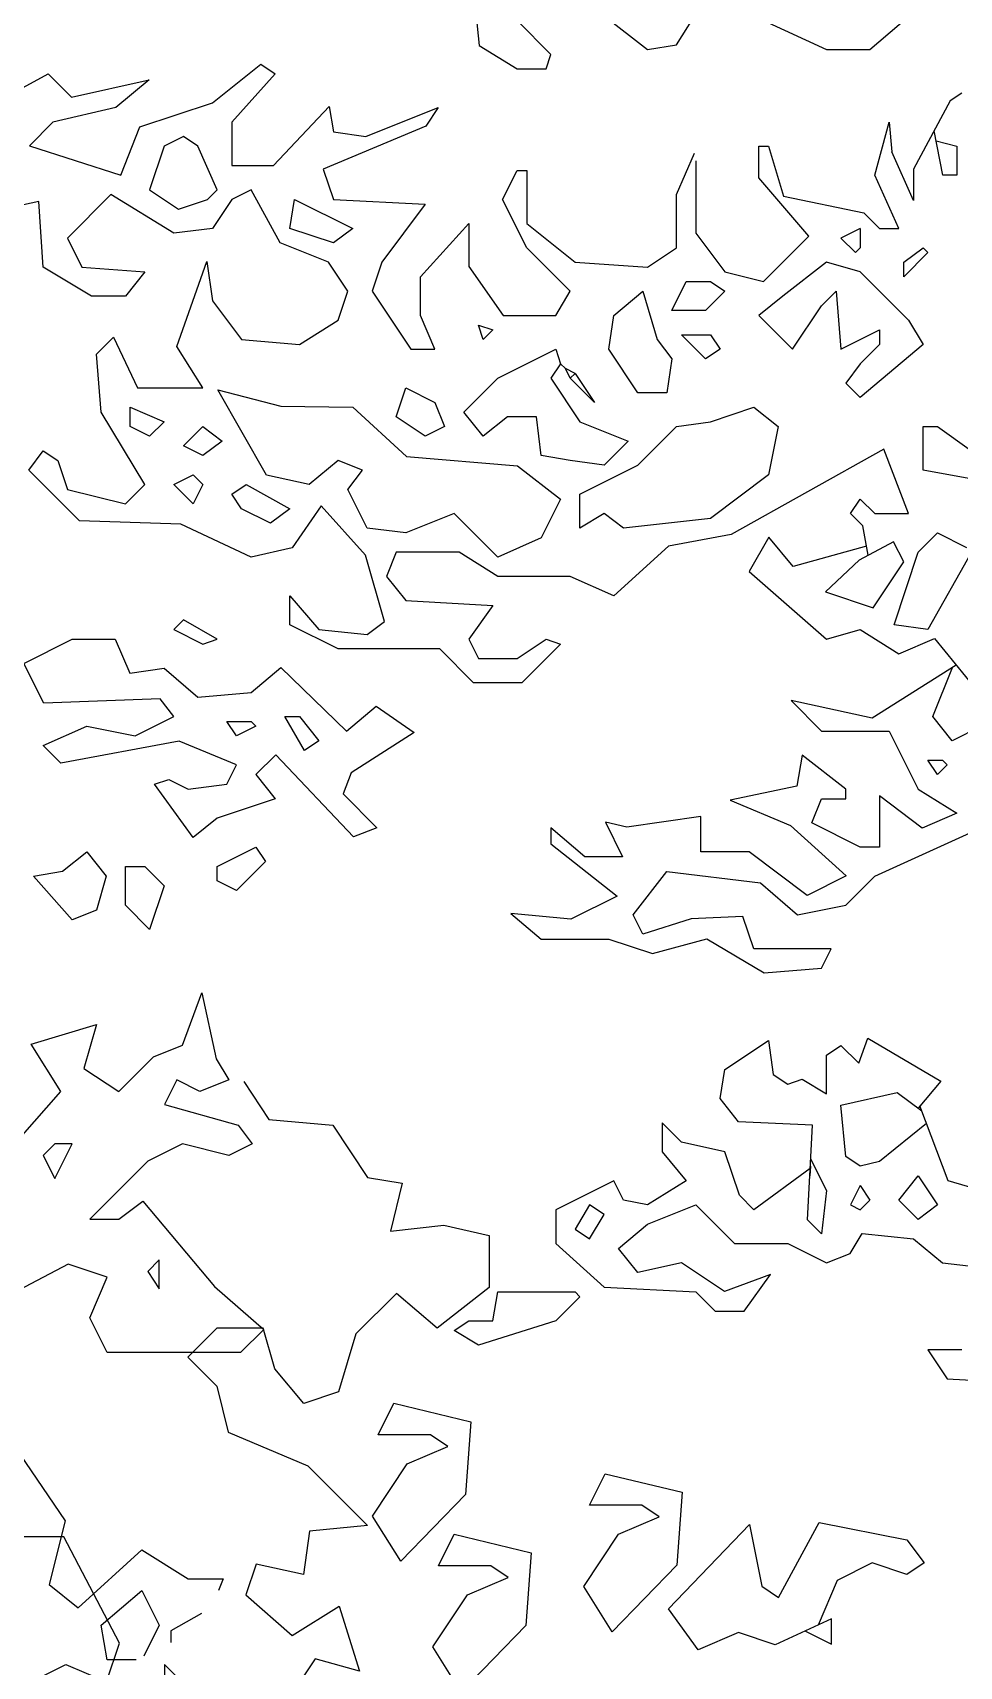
# Model space of a CAD drawing. Header units: metres. Extents: x -3.8 to 7.9, y -0.6 to 14.
# Drawn here: x 1.435 to 2.212, y 9.556 to 10.925 of the extents above; entities that cross this region are included whole.
import ezdxf

# ---------------------------------------------------------------- set-up
doc = ezdxf.new("R2010")
doc.units = ezdxf.units.M
doc.layers.add('ceco.net 88 green shadow', color=102, linetype='Continuous')
doc.layers.add('ceco.net 88 pair trees', color=7, linetype='Continuous')

msp = doc.modelspace()

# ---------------------------------------------------------------- linework, layer by layer
at = {"layer": 'ceco.net 88 green shadow', "linetype": 'Continuous'}
for p, q in [((1.5457, 10.8299), (1.5335, 10.7935)), ((1.5619, 10.838), (1.5457, 10.8299)), ((1.574, 10.8299), (1.5619, 10.838)), ((1.5902, 10.7935), (1.574, 10.8299)), ((1.5335, 10.7935), (1.5578, 10.7773)), ((1.5821, 10.7854), (1.5902, 10.7935)), ((1.5578, 10.7773), (1.5821, 10.7854)), ((1.651, 10.7611), (1.655, 10.7854)), ((1.655, 10.7854), (1.7036, 10.7611)), ((1.6874, 10.7489), (1.651, 10.7611)), ((1.7036, 10.7611), (1.6874, 10.7489)), ((2.1289, 10.7611), (2.1127, 10.753)), ((2.1289, 10.7611), (2.1289, 10.7449)), ((2.1127, 10.753), (2.1248, 10.7408)), ((2.1005, 10.7327), (2.0641, 10.7044)), ((2.1289, 10.7246), (2.1005, 10.7327)), ((2.1248, 10.7408), (2.1289, 10.7449)), ((2.1653, 10.7327), (2.1815, 10.7449)), ((2.1856, 10.7408), (2.1653, 10.7206)), ((2.1653, 10.7206), (2.1653, 10.7327)), ((2.1815, 10.7449), (2.1856, 10.7408)), ((2.1289, 10.7246), (2.1694, 10.6841)), ((1.9223, 10.6882), (1.9466, 10.7084)), ((1.9466, 10.7084), (1.9588, 10.6679)), ((1.9709, 10.6922), (1.9831, 10.7165)), ((1.9831, 10.7165), (2.0033, 10.7165)), ((2.0155, 10.7084), (1.9993, 10.6922)), ((2.0033, 10.7165), (2.0155, 10.7084)), ((2.0641, 10.7044), (2.0438, 10.6882)), ((2.0965, 10.6963), (2.1086, 10.7084)), ((2.1086, 10.7084), (2.1127, 10.6598)), ((1.9871, 10.6922), (1.9709, 10.6922)), ((1.9993, 10.6922), (1.9871, 10.6922)), ((2.0722, 10.6598), (2.0965, 10.6963)), ((1.813, 10.6679), (1.8089, 10.6801)), ((1.8089, 10.6801), (1.8211, 10.676)), ((1.9183, 10.6598), (1.9223, 10.6882)), ((2.0438, 10.6882), (2.0722, 10.6598)), ((2.1694, 10.6841), (2.1815, 10.6639)), ((1.8211, 10.676), (1.813, 10.6679)), ((1.9588, 10.6679), (1.9709, 10.6517)), ((1.9993, 10.6517), (1.979, 10.672)), ((1.979, 10.672), (2.0033, 10.672)), ((2.0033, 10.672), (2.0114, 10.6598)), ((2.1127, 10.6598), (2.1289, 10.6679)), ((2.1289, 10.6679), (2.1451, 10.676)), ((2.1815, 10.6639), (2.1289, 10.6193)), ((2.1451, 10.6639), (2.1289, 10.6477)), ((2.1451, 10.676), (2.1451, 10.6639)), ((1.8251, 10.6355), (1.8737, 10.6598)), ((1.8737, 10.6598), (1.8778, 10.6477)), ((1.9426, 10.6234), (1.9183, 10.6598)), ((1.9709, 10.6517), (1.9669, 10.6234)), ((2.0114, 10.6598), (1.9993, 10.6517)), ((1.8778, 10.6477), (1.8697, 10.6355)), ((1.8818, 10.6436), (1.8778, 10.6477)), ((1.8899, 10.6396), (1.8818, 10.6436)), ((1.8859, 10.6355), (1.8818, 10.6436)), ((1.8899, 10.6396), (1.8859, 10.6355)), ((1.8899, 10.6396), (1.9061, 10.6153)), ((2.1289, 10.6477), (2.1167, 10.6315)), ((1.7401, 10.6031), (1.7482, 10.6274)), ((1.7482, 10.6274), (1.7725, 10.6153)), ((1.7968, 10.6072), (1.8251, 10.6355)), ((1.8697, 10.6355), (1.894, 10.5991)), ((1.9061, 10.6153), (1.8859, 10.6355)), ((1.9669, 10.6234), (1.9426, 10.6234)), ((2.1167, 10.6315), (2.1289, 10.6193)), ((1.5173, 10.595), (1.5173, 10.6112)), ((1.5173, 10.6112), (1.5457, 10.5991)), ((1.7725, 10.6153), (1.7806, 10.595)), ((2.0033, 10.5991), (2.0398, 10.6112)), ((2.0398, 10.6112), (2.06, 10.595)), ((1.5335, 10.5869), (1.5173, 10.595)), ((1.5457, 10.5991), (1.5335, 10.5869)), ((1.5619, 10.5788), (1.5781, 10.595)), ((1.5781, 10.595), (1.5943, 10.5829)), ((1.7644, 10.5869), (1.7401, 10.6031)), ((1.7806, 10.595), (1.7644, 10.5869)), ((1.813, 10.5869), (1.7968, 10.6072)), ((1.8332, 10.6031), (1.813, 10.5869)), ((1.8575, 10.6031), (1.8332, 10.6031)), ((1.8616, 10.5707), (1.8575, 10.6031)), ((1.894, 10.5991), (1.9345, 10.5829)), ((1.9426, 10.5626), (1.975, 10.595)), ((1.975, 10.595), (2.0033, 10.5991)), ((2.06, 10.595), (2.0519, 10.5545)), ((2.1815, 10.5586), (2.1815, 10.595)), ((2.1815, 10.595), (2.1937, 10.595)), ((2.1937, 10.595), (2.222, 10.5748)), ((1.5943, 10.5829), (1.5781, 10.5707)), ((1.9345, 10.5829), (1.9142, 10.5626)), ((1.5781, 10.5707), (1.5619, 10.5788)), ((1.8859, 10.5667), (1.8616, 10.5707)), ((1.5538, 10.5464), (1.57, 10.5545)), ((1.57, 10.5545), (1.5781, 10.5464)), ((1.9142, 10.5626), (1.8859, 10.5667)), ((1.894, 10.5383), (1.9426, 10.5626)), ((2.0519, 10.5545), (2.0033, 10.5181)), ((2.2261, 10.5505), (2.1815, 10.5586)), ((1.57, 10.5302), (1.5538, 10.5464)), ((1.5781, 10.5464), (1.57, 10.5302)), ((1.6024, 10.5383), (1.6145, 10.5464)), ((1.6145, 10.5464), (1.651, 10.5262)), ((1.6105, 10.5262), (1.6024, 10.5383)), ((1.6348, 10.514), (1.6105, 10.5262)), ((1.651, 10.5262), (1.6348, 10.514)), ((1.894, 10.51), (1.894, 10.5383)), ((1.9142, 10.5221), (1.894, 10.51)), ((1.9304, 10.51), (1.9142, 10.5221)), ((2.0033, 10.5181), (1.9304, 10.51)), ((2.1775, 10.4897), (2.1937, 10.5059)), ((2.1937, 10.5059), (2.218, 10.4938)), ((2.1572, 10.429), (2.1775, 10.4897)), ((2.222, 10.4897), (2.1856, 10.4249)), ((1.5619, 10.433), (1.5538, 10.4249)), ((1.5902, 10.4168), (1.5619, 10.433)), ((1.5538, 10.4249), (1.5781, 10.4128)), ((1.5781, 10.4128), (1.5902, 10.4168)), ((2.1856, 10.4249), (2.1572, 10.429)), ((1.6631, 10.3237), (1.6469, 10.352)), ((1.6469, 10.352), (1.6591, 10.352)), ((1.6591, 10.352), (1.6753, 10.3318)), ((1.6064, 10.3358), (1.5983, 10.348)), ((1.5983, 10.348), (1.6186, 10.348)), ((1.6226, 10.3439), (1.6064, 10.3358)), ((1.6186, 10.348), (1.6226, 10.3439)), ((1.6753, 10.3318), (1.6631, 10.3237)), ((2.1937, 10.3034), (2.1856, 10.3156)), ((2.1856, 10.3156), (2.1977, 10.3156)), ((2.2018, 10.3115), (2.1937, 10.3034)), ((2.1977, 10.3156), (2.2018, 10.3115)), ((1.4606, 10.2224), (1.4809, 10.2386)), ((1.4809, 10.2386), (1.4971, 10.2184)), ((1.5902, 10.2265), (1.6226, 10.2427)), ((1.6226, 10.2427), (1.6307, 10.2305)), ((1.5133, 10.2184), (1.5133, 10.2265)), ((1.5133, 10.2265), (1.5295, 10.2265)), ((1.5295, 10.2265), (1.5457, 10.2103)), ((1.5902, 10.2143), (1.5902, 10.2265)), ((1.6307, 10.2305), (1.6064, 10.2062)), ((1.4363, 10.2184), (1.4606, 10.2224)), ((1.4687, 10.1819), (1.4363, 10.2184)), ((1.4971, 10.2184), (1.489, 10.19)), ((1.5133, 10.1941), (1.5133, 10.2184)), ((1.6064, 10.2062), (1.5902, 10.2143)), ((1.5457, 10.2103), (1.5335, 10.1738)), ((1.489, 10.19), (1.4687, 10.1819)), ((1.5335, 10.1738), (1.5133, 10.1941)), ((1.4541, 9.9941), (1.4444, 9.9844)), ((1.4541, 9.965), (1.4687, 9.9941)), ((1.4687, 9.9941), (1.4541, 9.9941)), ((1.4444, 9.9844), (1.4541, 9.965)), ((2.1613, 9.947), (2.1775, 9.9673)), ((2.1775, 9.9673), (2.1937, 9.943)), ((2.1289, 9.9592), (2.1208, 9.943)), ((2.1289, 9.9592), (2.137, 9.947)), ((1.9021, 9.943), (1.8899, 9.9227)), ((1.9142, 9.9349), (1.9021, 9.943)), ((2.1208, 9.943), (2.1289, 9.9389)), ((2.137, 9.947), (2.1289, 9.9389)), ((2.1775, 9.9308), (2.1613, 9.947)), ((2.1937, 9.943), (2.1775, 9.9308)), ((1.9021, 9.9146), (1.9142, 9.9349)), ((1.8899, 9.9227), (1.9021, 9.9146)), ((1.5416, 9.8969), (1.5319, 9.8872)), ((1.5416, 9.8726), (1.5416, 9.8969)), ((1.5319, 9.8872), (1.5416, 9.8726)), ((1.8211, 9.8458), (1.8251, 9.8701)), ((1.8251, 9.8701), (1.8899, 9.8701)), ((1.8899, 9.8701), (1.894, 9.866)), ((1.894, 9.866), (1.8737, 9.8458)), ((1.7887, 9.8377), (1.8008, 9.8458)), ((1.8008, 9.8458), (1.8211, 9.8458)), ((1.8737, 9.8458), (1.8089, 9.8255)), ((1.8089, 9.8255), (1.7887, 9.8377)), ((1.493, 9.5907), (1.527, 9.6199)), ((1.527, 9.6199), (1.5416, 9.5907)), ((1.4978, 9.5616), (1.493, 9.5907)), ((1.5416, 9.5907), (1.5286, 9.5648)), ((1.5221, 9.5616), (1.4978, 9.5616))]:
    msp.add_line(p, q, dxfattribs=at)
at = {"layer": 'ceco.net 88 pair trees', "linetype": 'Continuous'}
msp.add_line((2.0871, 9.9754), (2.0867, 9.9673), dxfattribs=at)
for points in [[(2.0479, 10.9352), (2.1005, 10.9109), (2.137, 10.9109), (2.1937, 10.9595)], [(1.8069, 10.9413), (1.8097, 10.9144), (1.8413, 10.8947), (1.8656, 10.8947), (1.8697, 10.9069), (1.8413, 10.9352)], [(1.9142, 10.9393), (1.9507, 10.9109), (1.975, 10.915), (1.9952, 10.9474)], [(1.4027, 10.8658), (1.4485, 10.8907), (1.4681, 10.871), (1.5331, 10.8856), (1.5052, 10.8623), (1.4525, 10.8502), (1.4327, 10.8303), (1.5094, 10.8058), (1.5254, 10.8461), (1.5862, 10.8664), (1.6267, 10.8988), (1.6388, 10.8907), (1.6024, 10.8502), (1.6024, 10.8137), (1.6372, 10.8137), (1.6838, 10.8631), (1.6874, 10.8421), (1.7145, 10.8382), (1.7753, 10.8623), (1.7648, 10.8467), (1.6789, 10.8107), (1.6874, 10.7854), (1.7644, 10.7813), (1.7279, 10.7327), (1.7198, 10.7084), (1.7522, 10.6598), (1.7725, 10.6598), (1.7603, 10.6882), (1.7603, 10.7206), (1.8008, 10.7651), (1.8008, 10.7293), (1.8296, 10.6882), (1.8737, 10.6882), (1.8859, 10.7084), (1.8494, 10.7449), (1.8292, 10.7854), (1.8413, 10.8097), (1.8494, 10.8097), (1.8494, 10.7651), (1.8899, 10.7327), (1.9507, 10.7287), (1.975, 10.7449), (1.975, 10.7894), (1.9899, 10.8242)], [(2.2139, 10.8745), (2.2042, 10.868), (2.1734, 10.8107), (2.1734, 10.7844), (2.1552, 10.8253)], [(1.9912, 10.8178), (1.9912, 10.757), (2.0155, 10.7246), (2.0479, 10.7165), (2.0859, 10.7546), (2.0438, 10.8036), (2.0438, 10.8299), (2.0519, 10.8299), (2.0645, 10.7882), (2.1319, 10.7742), (2.1451, 10.7611), (2.1613, 10.7611), (2.141, 10.8056), (2.1532, 10.8502), (2.1552, 10.8253)], [(2.1924, 10.8344), (2.2099, 10.8299), (2.2099, 10.8056), (2.1981, 10.8056), (2.1908, 10.8429)], [(2.1355, 10.4873), (2.1311, 10.5118), (2.1208, 10.5221), (2.1289, 10.5343), (2.141, 10.5221), (2.1694, 10.5221), (2.1487, 10.576), (2.0207, 10.5045), (1.9681, 10.4948), (1.9223, 10.4533), (1.8859, 10.4695), (1.8251, 10.4695), (1.7927, 10.4897), (1.7401, 10.4897), (1.732, 10.4695), (1.7482, 10.4492), (1.8211, 10.4452), (1.8008, 10.4168), (1.8089, 10.4006), (1.8413, 10.4006), (1.8656, 10.4168), (1.8778, 10.4128), (1.8454, 10.3804), (1.8049, 10.3804), (1.7765, 10.4087), (1.6915, 10.4087), (1.651, 10.429), (1.651, 10.4533), (1.6753, 10.4249), (1.7158, 10.4209), (1.7303, 10.4318), (1.7143, 10.4873), (1.6773, 10.5286), (1.6528, 10.4934), (1.6186, 10.4857), (1.5596, 10.5132), (1.4746, 10.5162), (1.4323, 10.5586), (1.4444, 10.5748), (1.4566, 10.5667), (1.4647, 10.5424), (1.5133, 10.5302), (1.5295, 10.5464), (1.493, 10.6072), (1.489, 10.6558), (1.5031, 10.6699), (1.5234, 10.6274), (1.5781, 10.6274), (1.5564, 10.6622), (1.5815, 10.7335), (1.5862, 10.7003), (1.6105, 10.6679), (1.6591, 10.6639), (1.6915, 10.6841), (1.6996, 10.7084), (1.6834, 10.7327), (1.6429, 10.7489), (1.6186, 10.7935), (1.6024, 10.7854), (1.5862, 10.7611), (1.5538, 10.757), (1.5011, 10.7894), (1.4647, 10.753), (1.4768, 10.7287), (1.5295, 10.7246), (1.5133, 10.7044), (1.4849, 10.7044), (1.4444, 10.7287), (1.4406, 10.7837), (1.3389, 10.7615)], [(1.7488, 10.5701), (1.8417, 10.5622), (1.8778, 10.5343), (1.8616, 10.5019), (1.8251, 10.4857), (1.7887, 10.5221), (1.7482, 10.5059), (1.7158, 10.51), (1.6996, 10.5424), (1.7117, 10.5586), (1.6915, 10.5667), (1.6672, 10.5464), (1.6313, 10.5543), (1.5906, 10.6258), (1.6433, 10.6122), (1.7036, 10.6112), (1.7488, 10.5701)], [(2.1341, 10.4948), (2.0726, 10.4778), (2.0523, 10.5025), (2.0357, 10.4735), (2.1005, 10.4168), (2.1289, 10.4249), (2.1613, 10.4047), (2.191, 10.4174), (2.2257, 10.3749), (2.2301, 10.3439), (2.2058, 10.3318), (2.1896, 10.352), (2.2062, 10.3931)], [(2.1568, 10.4986), (2.1281, 10.4832), (2.0999, 10.4567), (2.1398, 10.4431), (2.1653, 10.4816), (2.1568, 10.4986)], [(1.6435, 10.3931), (1.6983, 10.3399), (1.7233, 10.3607), (1.755, 10.3387), (1.7024, 10.3048), (1.6955, 10.2872), (1.7239, 10.2589), (1.7044, 10.2512), (1.6392, 10.32), (1.6226, 10.3034), (1.6388, 10.2832), (1.5902, 10.267), (1.57, 10.2508), (1.5376, 10.2953), (1.5497, 10.2994), (1.5659, 10.2913), (1.5983, 10.2953), (1.6064, 10.3115), (1.5582, 10.3316), (1.459, 10.3131), (1.4444, 10.3277), (1.4809, 10.3439), (1.5214, 10.3358), (1.5538, 10.352), (1.5424, 10.367), (1.4448, 10.3632), (1.4282, 10.3966), (1.4687, 10.4168), (1.5046, 10.4168), (1.5169, 10.3885), (1.5457, 10.3925), (1.574, 10.3682), (1.6186, 10.3723), (1.6435, 10.3931)], [(2.2093, 10.3951), (2.1388, 10.3506), (2.0709, 10.3654), (2.0965, 10.3399), (2.1532, 10.3399), (2.1775, 10.2913), (2.2099, 10.271), (2.1807, 10.2585), (2.1451, 10.2856), (2.1451, 10.2427), (2.1289, 10.2427), (2.0884, 10.2629), (2.0965, 10.2832), (2.1167, 10.2832), (2.1167, 10.2913), (2.0803, 10.3196), (2.0758, 10.2937), (2.0199, 10.282), (2.0703, 10.2609), (2.1171, 10.2186), (2.0843, 10.2022), (2.0357, 10.2386), (1.9952, 10.2386), (1.9952, 10.2684), (1.9332, 10.2593), (1.9154, 10.2635), (1.9296, 10.2346), (1.898, 10.2346), (1.8697, 10.2589), (1.8697, 10.2455), (1.9251, 10.2016), (1.8865, 10.1823), (1.836, 10.187), (1.8616, 10.1657), (1.9183, 10.1657), (1.9547, 10.1536), (2.0003, 10.1659), (2.0485, 10.1374), (2.0965, 10.1414), (2.1046, 10.1576), (2.0398, 10.1576), (2.0306, 10.1845), (1.9871, 10.1825), (1.9466, 10.1698), (1.9385, 10.186), (1.9667, 10.2222), (2.0452, 10.2129), (2.0762, 10.186), (2.1167, 10.1941), (2.141, 10.2184), (2.2301, 10.2589)], [(1.4249, 9.999), (1.459, 10.0379), (1.4342, 10.0775), (1.4889, 10.0942), (1.4784, 10.0573), (1.5076, 10.0379), (1.5367, 10.067), (1.561, 10.0767), (1.5773, 10.1205), (1.5892, 10.0653), (1.5999, 10.0476), (1.5756, 10.0379), (1.5562, 10.0476), (1.546, 10.0269), (1.6077, 10.0097), (1.6193, 9.9941), (1.5999, 9.9844), (1.561, 9.9941), (1.5319, 9.9795), (1.4833, 9.9309), (1.5076, 9.9309), (1.5277, 9.946), (1.5878, 9.8746), (1.6291, 9.8386), (1.6096, 9.8192), (1.4978, 9.8192), (1.4833, 9.8483), (1.4978, 9.8823), (1.4653, 9.8933), (1.3763, 9.8466)], [(2.0873, 9.9814), (2.1005, 9.9551), (2.0965, 9.9187), (2.0847, 9.9304), (2.0888, 10.0098), (2.027, 10.0126), (2.0114, 10.0321), (2.0155, 10.0564), (2.0519, 10.0807), (2.056, 10.0523), (2.0681, 10.0442), (2.0803, 10.0483), (2.1005, 10.0361), (2.1005, 10.0685), (2.1127, 10.0766), (2.1276, 10.0616), (2.1353, 10.0825), (2.1963, 10.0466), (2.1775, 10.024)], [(1.6123, 10.0462), (1.6334, 10.0146), (1.6869, 10.0097), (1.716, 9.966), (1.7452, 9.9611), (1.7352, 9.921), (1.7799, 9.9259), (1.8181, 9.9174), (1.8181, 9.8737), (1.7743, 9.8396), (1.7403, 9.8688), (1.7063, 9.8348), (1.6917, 9.7862), (1.6626, 9.7765), (1.6383, 9.8056), (1.6285, 9.8396), (1.5897, 9.8396), (1.5654, 9.8153), (1.5897, 9.791), (1.5994, 9.7526), (1.666, 9.7244), (1.716, 9.6744), (1.6674, 9.6695), (1.6623, 9.6331), (1.6227, 9.6418), (1.614, 9.6161), (1.6528, 9.5821), (1.6924, 9.6068), (1.7092, 9.5522), (1.6723, 9.5626), (1.6528, 9.5335)], [(2.1843, 10.011), (2.1451, 9.9794), (2.1289, 9.9754), (2.1167, 9.9835), (2.1125, 10.0264), (2.1598, 10.0371), (2.1805, 10.0217)], [(2.2605, 9.9768), (2.2301, 9.9551), (2.2024, 9.963), (2.1789, 10.0258)], [(2.0869, 9.9733), (2.0398, 9.9389), (2.0276, 9.9511), (2.0155, 9.9875), (1.979, 9.9956), (1.9628, 10.0118), (1.9628, 9.9875), (1.9831, 9.9632), (1.9507, 9.943), (1.9304, 9.947), (1.9223, 9.9632), (1.8737, 9.9389), (1.8737, 9.9106), (1.9142, 9.8741), (1.9912, 9.8701), (2.0074, 9.8539), (2.0317, 9.8539), (2.0537, 9.8846), (2.0151, 9.8703), (1.979, 9.8944), (1.9426, 9.8863), (1.9264, 9.9065), (1.9507, 9.9268), (1.9912, 9.943), (2.0236, 9.9106), (2.0681, 9.9106), (2.1005, 9.8944), (2.1204, 9.9023), (2.1305, 9.9189), (2.1734, 9.9146), (2.1977, 9.8944), (2.2342, 9.8903)], [(2.2139, 9.8215), (2.1856, 9.8215), (2.2018, 9.7972), (2.2787, 9.7931)], [(1.3763, 9.8046), (1.4626, 9.6782), (1.4492, 9.6248), (1.4735, 9.6053), (1.527, 9.6539), (1.5659, 9.6296), (1.595, 9.6296), (1.5911, 9.6198)], [(1.7381, 9.7768), (1.8025, 9.7612), (1.7982, 9.7002), (1.744, 9.6443), (1.7202, 9.6822), (1.7493, 9.726), (1.7833, 9.7406), (1.7688, 9.7503), (1.725, 9.7503), (1.7381, 9.7768)], [(1.9152, 9.7177), (1.9796, 9.7021), (1.9752, 9.6411), (1.921, 9.5852), (1.8972, 9.6232), (1.9264, 9.6669), (1.9604, 9.6815), (1.9458, 9.6912), (1.9021, 9.6912), (1.9152, 9.7177)], [(1.4341, 9.5432), (1.4633, 9.5578), (1.4973, 9.5432), (1.5083, 9.5757), (1.4616, 9.6647), (1.4196, 9.6647)], [(1.7887, 9.667), (1.8531, 9.6515), (1.8488, 9.5905), (1.7946, 9.5346), (1.7707, 9.5725), (1.7999, 9.6163), (1.8339, 9.6308), (1.8193, 9.6406), (1.7756, 9.6406), (1.7887, 9.667)], [(2.0829, 9.5858), (2.1047, 9.5749), (2.1047, 9.596), (2.0576, 9.5744), (2.027, 9.5846), (1.993, 9.57), (1.9682, 9.6045), (2.0362, 9.675), (2.0464, 9.6235), (2.0605, 9.614), (2.0945, 9.6769), (2.1679, 9.6623), (2.1825, 9.6429), (2.1679, 9.6332), (2.1388, 9.6429), (2.1096, 9.6283), (2.0936, 9.5909)], [(1.577, 9.6006), (1.5513, 9.5859), (1.5513, 9.5762)], [(1.5945, 9.5092), (1.5459, 9.5578), (1.5459, 9.5335)]]:
    msp.add_lwpolyline(points, dxfattribs=at)

doc.saveas('drawing.dxf')
